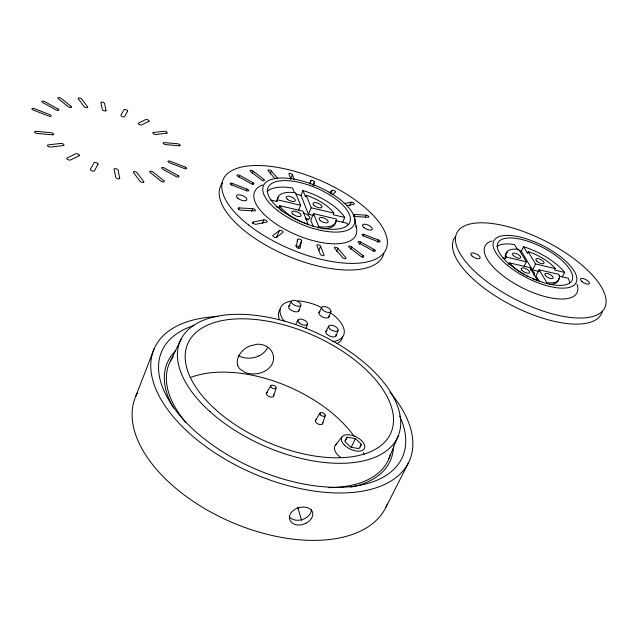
<?xml version="1.0" encoding="UTF-8"?>
<svg xmlns="http://www.w3.org/2000/svg" width="638" height="638" viewBox="0 0 638 638"><rect width="100%" height="100%" fill="white"/><g stroke="black" fill="none" stroke-linecap="round" stroke-linejoin="round"><path stroke-width="0.96" d="M301.599 240.813L300.043 247.999A2.066 0.917 23.1 0 1 297.922 248.166A2.066 0.917 23.1 0 1 296.199 246.523L297.794 239.354A2.042 0.893 23.1 0 1 299.892 239.202A2.042 0.893 23.1 0 1 301.599 240.813L298.744 247.536A2.042 0.901 23.1 0 0 297.699 246.228A2.042 0.901 23.1 0 0 295.553 245.67M313.633 185.483L314.39 182.021A1.882 0.758 23.1 0 0 312.803 180.594A1.882 0.758 23.1 0 0 310.897 180.658L309.757 183.361M310.124 184.111L310.897 180.658M273.63 396.174L276.047 388.079M360.438 447.031L361.267 444.255L355.398 438.601L347.231 437.237L345.054 440.403M322.645 423.632L325.221 415.577M298.855 310.873L300.777 305.355A5.096 2.424 23.3 0 0 294.716 300.37A5.096 2.424 23.3 0 0 292.882 304.151A5.096 2.424 23.3 0 0 300.777 305.355M305.889 328.706L307.524 324.072M328.929 316.982L330.899 311.535M336.043 335.907L338.06 330.396M135.758 396.31L154.109 348.874M231.61 185.06L232.264 183.401L247.081 189.143A1.986 0.837 22 0 1 248.684 190.658A1.986 0.837 22 0 1 246.579 190.738L231.722 184.988A1.994 0.837 21.7 0 1 230.135 183.473A1.994 0.837 21.7 0 1 232.264 183.401M239.035 177.029L239.681 175.386L252.959 182.707A1.962 0.813 22 0 1 253.828 184.151A1.962 0.813 22 0 1 251.364 183.76L238.054 176.423A1.962 0.813 21.8 0 1 237.208 174.995A1.962 0.813 21.8 0 1 239.681 175.386M252.233 173.616L253.206 171.183A1.93 0.79 22 0 0 250.638 170.37A1.93 0.79 22 0 0 250.702 171.582L261.277 179.725A1.938 0.797 22.2 0 0 263.853 180.538A1.938 0.797 22.2 0 0 263.773 179.31L253.206 171.183M238.468 209.607L239.138 207.916L252.64 208.682A2.026 0.877 22.1 0 1 255.224 209.886A2.026 0.877 22.1 0 1 254.458 210.899L240.949 210.149A2.042 0.885 21.9 0 1 238.341 208.937A2.042 0.885 21.9 0 1 239.138 207.916M246.428 190.794L247.081 189.143M252.305 184.342L252.959 182.707M263.119 180.929L263.773 179.31M251.627 211.202L252.64 208.682M270.249 173.759L271.357 171.016A1.906 0.774 22.3 0 0 268.925 169.883A1.906 0.774 22.3 0 0 268.231 170.777L275.225 178.927M252.584 223.731L253.27 222.032L263.853 219.895A2.042 0.885 22.4 0 1 266.556 220.724A2.042 0.885 22.4 0 1 266.652 222.088L256.085 224.249A2.058 0.901 22.2 0 1 253.342 223.412A2.058 0.901 22.2 0 1 253.27 222.032M388.893 458.754L398.208 435.929M262.473 223.26L263.853 219.895M270.368 199.981L276.86 201.504L277.522 199.678A31.509 13.231 23.1 0 1 295.482 192.732L300.681 205.3L298.624 210.213M290.505 179.302L292.379 174.764A1.89 0.766 22.7 0 0 290.29 173.424A1.89 0.766 22.7 0 0 288.918 173.919L290.729 178.56M279.707 205.723L280.409 206.752A31.509 13.231 23.1 0 0 306.256 223.595L308.058 224.193L302.97 211.17L279.707 205.723L279.021 207.39L279.723 208.419A31.485 13.254 23.1 0 0 282.474 211.577M279.452 230.501L273 235.406A2.066 0.917 22.6 0 0 273.949 237.009A2.066 0.917 22.6 0 0 276.525 237.36L282.945 232.439A2.042 0.893 22.7 0 0 281.996 230.86A2.042 0.893 22.7 0 0 279.452 230.501L276.645 237.248A2.042 0.901 22.7 0 1 276.884 237.129M313.186 215.405L308.441 214.296L300.969 195.387L302.994 190.563A44.285 18.654 23.1 0 1 344.735 217.454L342.622 222.279M344.735 217.454L333.188 214.743L333.754 212.925A31.509 13.231 23.1 0 0 306.535 195.372L305.514 196.887L302.994 190.563M312.867 185.626L314.39 182.021M297.085 241.036L297.794 239.354M308.441 214.296L311.208 207.781L306.192 195.268M313.553 213.642L318.769 226.665L320.396 226.849A31.509 13.231 23.1 0 0 336.401 219.839L336.362 218.978L313.553 213.642L310.77 220.19L313.274 226.538M330.731 193.944L332.278 190.355A1.874 0.758 23.5 0 1 334.559 190.722A1.874 0.758 23.5 0 1 335.5 192.118L332.406 194.494M318.059 228.316L318.769 226.665M318.777 250.487L320.587 246.308A2.034 0.893 23.5 0 0 318.314 244.825A2.034 0.893 23.5 0 0 316.887 245.478L320.268 254.139A2.05 0.909 23.6 0 0 322.565 255.647A2.05 0.909 23.6 0 0 324 254.969L320.587 246.308M349.672 205.779L351.243 202.19A1.882 0.766 23.8 0 1 353.707 202.972A1.882 0.766 23.8 0 1 353.923 204.208L346.681 205.691M336.401 251.675L337.861 248.365A2.018 0.877 23.8 0 0 335.277 247.169A2.018 0.877 23.8 0 0 334.655 248.246L342.55 257.457A2.034 0.893 24 0 0 345.15 258.669A2.034 0.893 24 0 0 345.764 257.561L337.861 248.365M353.388 216.298L354.194 214.48L366.132 215.166A1.898 0.782 24.2 0 1 368.565 216.298A1.898 0.782 24.2 0 1 368.03 217.263L356.076 216.593A1.914 0.79 24 0 1 353.627 215.453A1.914 0.79 24 0 1 354.194 214.48M350.533 249.299L351.626 246.842A1.994 0.861 24 0 0 349.01 246.045A1.994 0.861 24 0 0 349.241 247.424L360.669 256.221A2.002 0.869 24.3 0 0 363.293 257.026A2.002 0.869 24.3 0 0 363.046 255.623L351.626 246.842M365.327 216.968L366.132 215.166M359.497 244.434L360.582 242.001L374.211 249.506A1.978 0.845 24.5 0 1 375.264 251.061A1.978 0.845 24.5 0 1 372.887 250.734L359.234 243.206A1.97 0.845 24.2 0 1 358.205 241.658A1.97 0.845 24.2 0 1 360.582 242.001M363.277 236.028L364.003 234.425L378.414 240.008A1.946 0.821 24.5 0 1 380.12 241.555A1.946 0.821 24.5 0 1 378.222 241.706L363.78 236.108A1.946 0.821 24.2 0 1 362.081 234.569A1.946 0.821 24.2 0 1 364.003 234.425M362.304 257.258L363.046 255.623M377.321 242.408L378.414 240.008M373.477 251.125L374.211 249.506M351.291 447.254L355.398 438.601M170.33 361.315L181.144 339.025M502.656 257.943L505.511 258.605L506.221 256.923A29.476 11.572 27 0 1 518.75 249.346L526.43 261.819L524.229 266.102M508.893 264.443L509.658 262.928L529.899 267.633L537.587 280.537L535.968 279.994M385.807 507.489L408.679 462.39M539.246 271.509L532.507 269.946L521.302 251.173L523.551 246.746A41.43 16.317 27 0 1 564.67 272.442L562.325 276.868M527.642 253.126L528.4 251.643A29.476 11.572 27 0 1 555.212 268.415L554.589 270.089L564.67 272.442M532.507 269.946L535.601 263.972L528.097 251.547M539.11 269.778L546.894 282.674L548.257 282.809A29.476 11.572 27 0 0 559.247 275.265L558.976 274.404L539.11 269.778L535.992 275.783L539.429 281.533M288.767 306.384L291.478 301.216M361.267 444.255L358.987 448.594L350.756 447.238L344.871 441.536L347.231 437.237M295.793 324.216L298.098 319.877M318.944 312.532L321.688 307.428M325.874 331.385L328.682 326.217M266.365 393.12L270.719 385.838M315.587 420.179L320.037 413.049M335.476 445.045L342.215 436.671M329.168 192.716L332.278 190.355M258.94 355.9L257.585 356.483A18.247 14.849 -10.4 0 1 251.827 357.966L250.335 358.109A18.207 14.554 -14.5 0 1 244.545 357.782A18.207 14.259 -18.3 0 1 239.433 356.076L238.325 355.454M343.986 203.658L351.243 202.19M559.103 276.11L568.314 278.248A41.43 16.317 27 0 1 569.527 283.376M506.277 257.098L526.43 261.819M535.601 263.972L555.371 268.606M276.222 206.736L279.891 207.637M335.652 220.604L347.263 223.316A44.285 18.654 23.1 0 1 347.479 224.672M277.538 199.846L300.681 205.3M311.208 207.781L333.889 213.124M271.357 171.016L277.721 178.417M509.658 262.928L510.512 263.941A29.476 11.572 27 0 0 524.643 274.803M523.551 246.746L527.339 253.031M517.793 250.088L514.523 244.585A41.43 16.317 27 0 0 496.938 246.555M292.379 174.764L294.333 179.717M294.413 192.596L292.659 188.082A44.285 18.654 23.1 0 0 267.035 191.687M237.671 365.103L238.062 366.156A18.526 13.685 -25.2 0 0 239.928 369.003L245.048 372.425A18.47 14.347 -18.4 0 0 249.019 373.557A18.47 14.65 -14.7 0 0 253.398 373.94L254.905 373.9A18.526 14.961 -10.7 0 0 259.395 373.206L260.854 372.815A18.518 15.2 -6.4 0 0 264.969 371.077L266.221 370.335A18.239 15.168 -1.9 0 0 273.08 354.537L272.657 353.34A18.518 15.192 -6.4 0 0 270.711 349.991L269.842 348.986A18.526 14.961 -10.7 0 0 266.684 346.498L265.464 345.852A18.47 14.65 -14.7 0 0 261.436 344.52A18.47 14.347 -18.4 0 0 257.05 344.233L249.665 346.003A18.526 13.677 -25.2 0 0 245.63 348.236L244.402 349.138A18.255 13.087 -28.3 0 0 237.663 365.103M505.511 258.605L505.455 258.438A29.46 11.596 27 0 1 507.712 252.042M297.747 507.226L301.591 520.361M354.624 218.18L356.427 227.878M276.86 201.504L276.844 201.329A31.485 13.254 23.1 0 1 278.407 197.294M383.821 253.685A88.403 37.746 23.1 0 1 285.05 254.857A88.403 37.746 23.1 0 1 222.399 182.986M335.7 221.466A31.485 13.254 23.1 0 1 321.257 228.619M355.932 226.115A55.091 23.263 23.1 0 1 294.509 234.082A55.091 23.263 23.1 0 1 262.832 184.908M303.17 213.012A5.894 2.496 23.1 0 1 309.717 217.271A5.894 2.496 23.1 0 1 305.514 219.033M305.514 217.773A5.886 2.512 23.1 0 1 308.042 219.974M295.745 193.968A44.205 18.757 23.1 0 1 300.969 195.387M190.323 377.552A108.564 60.809 23.6 0 1 354.273 436.464M363.333 452.589A108.564 60.809 23.6 0 1 363.987 454.248M389.898 392.147A139.387 74.447 23.7 0 1 352.551 492.448A139.387 74.447 23.7 0 1 169.341 411.845A139.387 74.447 23.7 0 1 218.076 316.552M390.384 454.256A119.689 64.518 23.7 0 1 328.937 487.631M185.754 422.38A119.689 64.518 23.7 0 1 173.273 356.578M387.338 504.02A136.851 77.294 23.6 0 1 228.922 521.055A136.851 77.294 23.6 0 1 137.409 392.872M399.643 415.984A131.444 70.172 23.7 0 1 338.674 487.328A131.444 70.172 23.7 0 1 182.627 418.695A131.444 70.172 23.7 0 1 193.984 325.532M393.471 445.866A121.794 65.658 23.7 0 1 350.717 487.153M173.568 407.977A121.794 65.658 23.7 0 1 175.554 350.916M273.383 394.739A3.94 2.097 23.4 0 1 271.86 397.131A3.94 2.097 23.4 0 1 266.995 395.081A3.94 2.097 23.4 0 1 267.513 392.266M311.48 509.427A11.931 8.589 -17.8 0 1 302.404 519.531A11.931 8.589 -17.8 0 1 289.197 516.517M322.597 422.667A3.956 2.121 24.8 0 1 318.354 424.134A3.956 2.121 24.8 0 1 315.946 419.876M340.525 457.366A15.089 8.23 25.9 0 1 336.88 443.873M267.609 347.423A18.103 14.961 -6.1 0 1 258.94 355.908M534.341 279.388A29.476 11.572 27 0 1 532.706 278.734M527.817 276.501A29.476 11.572 27 0 1 526.222 275.672M530.473 269.762A5.511 2.185 27 0 1 533.543 274.922M518.973 250.503A41.358 16.413 27 0 1 521.302 251.173M576.991 284.07A51.534 20.352 27 0 1 522.028 287.674A51.534 20.352 27 0 1 491.93 240.933M558.697 278.383A29.46 11.596 27 0 1 549.996 284.396M602.232 311.822A82.709 33.024 27 0 1 512.402 305.698A82.709 33.024 27 0 1 455.404 236.642M330.915 313.091A34.38 16.564 23.8 0 1 332.717 341.657M284.42 321.4A34.38 16.564 23.8 0 1 290.792 301.224M297.643 300.881A34.38 16.564 23.8 0 1 321.727 307.588M342.558 336.816A34.332 16.628 23.8 0 1 336.84 343.627M279.564 319.606A34.332 16.628 23.8 0 1 280.122 309.43M335.875 334.36A5.567 2.696 24.3 0 1 330.795 336.489A5.567 2.696 24.3 0 1 326.138 330.986M326.544 330.675A5.567 2.696 24.3 0 1 327.087 330.452M328.985 316.041A5.471 2.6 24 0 1 322.445 316.942A5.471 2.6 24 0 1 320.148 311.655M298.943 309.924A5.527 2.648 23.3 0 1 292.196 310.802A5.527 2.648 23.3 0 1 290.035 305.498M98.021 164.269L94.4 170.761A2.129 0.925 19 0 1 91.96 170.825A2.129 0.925 19 0 1 90.437 169.245L94.089 162.762A2.105 0.909 19.1 0 1 96.505 162.714A2.105 0.909 19.1 0 1 98.021 164.269M127.624 111.172L124.577 116.634A1.954 0.782 19.8 0 1 122.376 116.618A1.954 0.782 19.8 0 1 120.949 115.223L124.027 109.76A1.93 0.766 19.8 0 1 126.204 109.792A1.93 0.766 19.8 0 1 127.624 111.172M79.064 155.768L70.531 159.978A2.137 0.925 18.6 0 1 67.708 159.532A2.137 0.925 18.6 0 1 67.046 158.033L75.619 153.838A2.113 0.909 18.8 0 1 78.394 154.284A2.113 0.909 18.8 0 1 79.064 155.768M148.893 121.348L141.708 124.888A1.946 0.782 20 0 1 139.188 124.45A1.946 0.782 20 0 1 138.486 123.118L145.703 119.593A1.93 0.766 20.2 0 1 148.191 120.032A1.93 0.766 20.2 0 1 148.893 121.348M305.929 523.28L303.042 524.444A11.986 8.485 -19.5 0 1 297.069 524.962A11.978 8.717 -16.2 0 1 291.247 522.107L290.513 521.142A11.947 8.908 -12.6 0 1 296.415 508.606L297.874 508.055A11.978 8.717 -16.2 0 1 305.458 507.282A11.986 8.485 -19.5 0 1 310.331 509.156L311.886 510.815A11.97 8.222 -22.6 0 1 305.929 523.288M63.298 145.568L50.777 147.067A2.137 0.909 18.2 0 1 47.898 146.174A2.137 0.909 18.2 0 1 48.169 144.914L60.698 143.438A2.113 0.893 18.5 0 1 63.545 144.316A2.113 0.893 18.5 0 1 63.298 145.568M166.614 133.214L155.903 134.498A1.946 0.79 20.3 0 1 153.287 133.669A1.946 0.79 20.3 0 1 153.375 132.513L164.102 131.253A1.93 0.782 20.5 0 1 166.685 132.074A1.93 0.782 20.5 0 1 166.614 133.214M52.388 134.793L37.299 133.494A2.121 0.893 18.1 0 1 34.659 132.265A2.121 0.893 18.1 0 1 35.824 131.364L50.904 132.688A2.105 0.885 18.4 0 1 53.52 133.908A2.105 0.885 18.4 0 1 52.388 134.793M179.206 145.775L165.872 144.619A1.962 0.805 20.5 0 1 163.392 143.47A1.962 0.805 20.5 0 1 164.277 142.609L177.603 143.773A1.946 0.79 20.7 0 1 180.06 144.922A1.946 0.79 20.7 0 1 179.206 145.775M49.668 114.585L34.388 108.667A2.066 0.845 18.2 0 0 31.956 108.643A2.066 0.845 18.2 0 0 33.359 110.095L48.687 116.028A2.058 0.845 18.4 0 0 51.088 116.044A2.058 0.845 18.4 0 0 49.668 114.585M185.108 167.02L170.25 161.262A2.002 0.837 20.5 0 0 168.041 161.31A2.002 0.837 20.5 0 0 169.564 162.794L184.462 168.56A1.994 0.837 20.8 0 0 186.639 168.512A1.994 0.837 20.8 0 0 185.108 167.02M57.978 108.986L44.843 101.697A2.034 0.821 18.4 0 0 42.156 101.219A2.034 0.821 18.4 0 0 42.746 102.566L55.905 109.872A2.034 0.821 18.6 0 0 58.584 110.342A2.034 0.821 18.6 0 0 57.978 108.986M177.922 175.506L164.437 168.033A2.026 0.861 20.4 0 0 161.837 167.619A2.026 0.861 20.4 0 0 162.594 169.07L176.112 176.566A2.026 0.861 20.6 0 0 178.704 176.973A2.026 0.861 20.6 0 0 177.922 175.506M71.089 106.379L61.232 98.483A2.002 0.797 18.7 0 0 58.537 97.622A2.002 0.797 18.7 0 0 58.297 98.73L68.162 106.642A2.01 0.805 18.8 0 0 70.858 107.503A2.01 0.805 18.8 0 0 71.089 106.379M163.719 180.586L153.064 172.053A2.05 0.877 20.2 0 0 150.313 171.199A2.05 0.877 20.2 0 0 150.217 172.475L160.88 181.032A2.058 0.885 20.4 0 0 163.639 181.886A2.058 0.885 20.4 0 0 163.719 180.586M87.621 106.913L81.808 99.161A1.97 0.782 19.1 0 0 79.343 98.013A1.97 0.782 19.1 0 0 78.33 98.794L84.136 106.554A1.986 0.79 19.1 0 0 86.608 107.71A1.986 0.79 19.1 0 0 87.621 106.913M143.678 181.583L137.098 172.818A2.074 0.893 19.8 0 0 134.482 171.606A2.074 0.893 19.8 0 0 133.501 172.563L140.065 181.336A2.089 0.909 19.9 0 0 142.697 182.564A2.089 0.909 19.9 0 0 143.678 181.583M106.004 110.454L104.608 103.539A1.946 0.774 19.4 0 0 102.59 102.224A1.946 0.774 19.4 0 0 100.916 102.614L102.279 109.521A1.962 0.782 19.4 0 0 104.321 110.86A1.962 0.782 19.4 0 0 106.004 110.454M119.721 178.225L118.094 170.155A2.097 0.901 19.5 0 0 115.901 168.695A2.097 0.901 19.5 0 0 114.114 169.23L115.717 177.292A2.113 0.917 19.5 0 0 117.918 178.776A2.113 0.917 19.5 0 0 119.721 178.225M237.83 198.266A5.535 2.361 21.9 0 0 246.627 200.109A5.535 2.361 21.9 0 0 240.486 194.965A5.535 2.361 21.9 0 0 237.83 198.266M248.381 224.831A88.618 37.459 23.1 0 0 385.376 250.646A88.618 37.459 23.1 0 0 279.954 167.834A88.618 37.459 23.1 0 0 248.381 224.831M314.175 205.524A4.865 2.018 23.3 0 0 321.831 207.326A4.865 2.018 23.3 0 0 316.48 202.74A4.865 2.018 23.3 0 0 314.175 205.524M277.969 210.835A49.325 20.56 23.1 0 0 353.907 225.062A49.325 20.56 23.1 0 0 294.652 179.254A49.325 20.56 23.1 0 0 277.969 210.835M364.051 227.702A5.295 2.201 24.2 0 0 372.169 229.393A5.295 2.201 24.2 0 0 365.909 224.361A5.295 2.201 24.2 0 0 364.051 227.702M293.009 214.209A4.984 2.113 22.9 0 0 300.905 216.035A4.984 2.113 22.9 0 0 295.482 211.306A4.984 2.113 22.9 0 0 293.009 214.209M281.031 210.085A44.389 18.502 23.1 0 0 349.441 223.005A44.389 18.502 23.1 0 0 296.263 181.766A44.389 18.502 23.1 0 0 281.031 210.085M287.315 199.176A4.905 2.05 22.8 0 0 295.099 201.01A4.905 2.05 22.8 0 0 289.78 196.4A4.905 2.05 22.8 0 0 287.315 199.176M320.252 220.533A4.937 2.081 23.4 0 0 328.012 222.327A4.937 2.081 23.4 0 0 322.557 217.63A4.937 2.081 23.4 0 0 320.252 220.533M215.325 409.349A110.932 58.106 23.8 0 0 389.842 435.1A110.932 58.106 23.8 0 0 262.872 320.404A110.932 58.106 23.8 0 0 215.325 409.349M210.101 411.733A118.891 62.301 23.8 0 0 396.924 438.705A118.891 62.301 23.8 0 0 260.176 315.954A118.891 62.301 23.8 0 0 210.101 411.733M271.182 387.266A2.887 1.523 23.4 0 0 275.871 388.351A2.887 1.523 23.4 0 0 273.08 385.264A2.887 1.523 23.4 0 0 271.182 387.266M320.412 414.804A2.903 1.539 24.8 0 0 325.061 415.864A2.903 1.539 24.8 0 0 322.166 412.706A2.903 1.539 24.8 0 0 320.412 414.804M344.703 445.38A12.624 6.803 25.9 0 0 364.386 448.538A12.624 6.803 25.9 0 0 350.134 434.917A12.624 6.803 25.9 0 0 344.703 445.38M513.223 255.415A4.586 1.794 26.7 0 0 520.425 258.047A4.586 1.794 26.7 0 0 516.238 253.549A4.586 1.794 26.7 0 0 513.223 255.415M536.622 260.926A4.554 1.77 27 0 0 543.743 263.534A4.554 1.77 27 0 0 539.509 259.044A4.554 1.77 27 0 0 536.622 260.926M507.306 265.169A46.143 17.984 27 0 0 576.074 282.714A46.143 17.984 27 0 0 521.501 237.44A46.143 17.984 27 0 0 507.306 265.169M521.956 270.305A4.657 1.85 26.9 0 0 529.253 272.96A4.657 1.85 26.9 0 0 524.978 268.343A4.657 1.85 26.9 0 0 521.956 270.305M545.642 275.791A4.625 1.818 27.3 0 0 552.859 278.415A4.625 1.818 27.3 0 0 548.528 273.814A4.625 1.818 27.3 0 0 545.642 275.791M510.025 264.666A41.526 16.181 27 0 0 571.967 280.568A41.526 16.181 27 0 0 522.977 239.808A41.526 16.181 27 0 0 510.025 264.666M479.417 275.568A82.892 32.761 27 0 0 604.186 308.856A82.892 32.761 27 0 0 508.725 226.841A82.892 32.761 27 0 0 479.417 275.568M472.064 256.061A5.144 2.074 26.1 0 0 479.991 258.27A5.144 2.074 26.1 0 0 474.369 253.206A5.144 2.074 26.1 0 0 472.064 256.061M581.952 281.573A4.984 1.922 27.8 0 0 589.376 283.655A4.984 1.922 27.8 0 0 583.603 278.686A4.984 1.922 27.8 0 0 581.952 281.573M329.623 328.722A5.128 2.464 24.3 0 0 337.821 330.755A5.128 2.464 24.3 0 0 332.661 325.46A5.128 2.464 24.3 0 0 329.623 328.722M322.597 309.845A5.04 2.377 24 0 0 330.659 311.878A5.04 2.377 24 0 0 325.619 306.742A5.04 2.377 24 0 0 322.597 309.845M299.126 322.844A5.184 2.512 23.6 0 0 307.341 324.471A5.184 2.512 23.6 0 0 301.67 319.231A5.184 2.512 23.6 0 0 299.126 322.844"/></g></svg>
